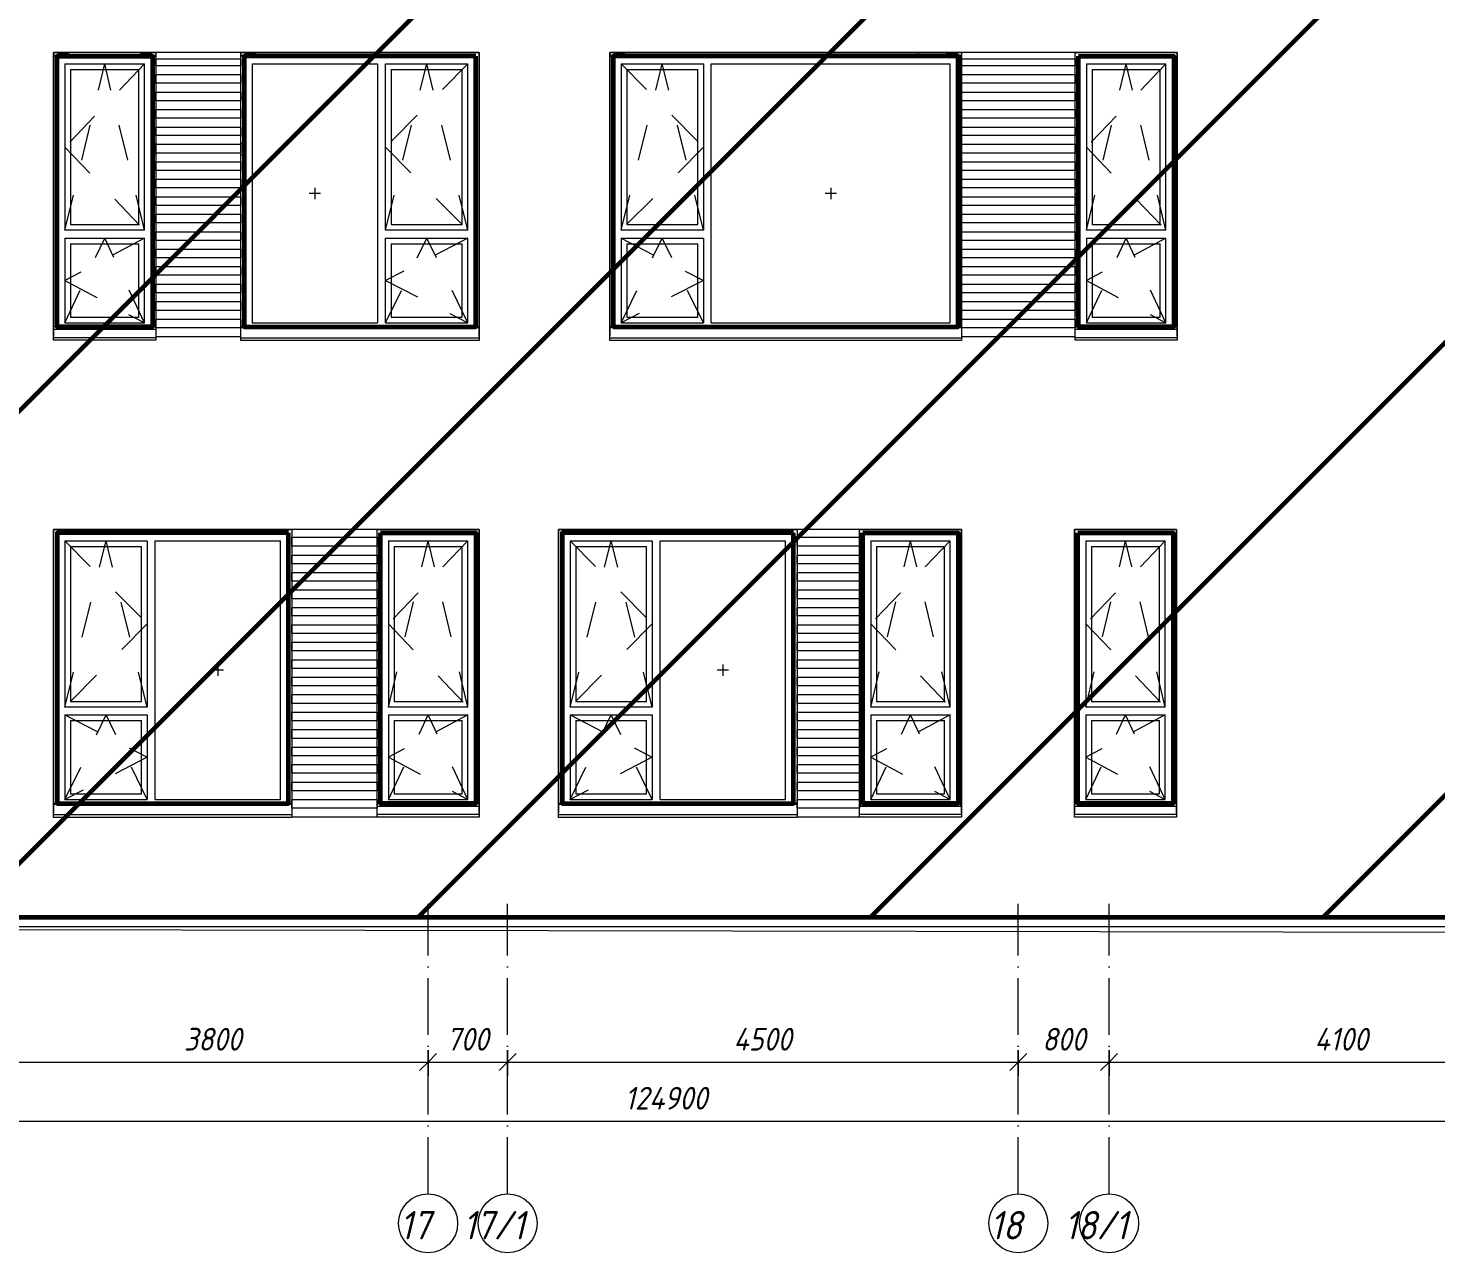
# Model space of a CAD drawing. Header units: millimetres. Extents: x 3914 to 443608, y -156176 to 78197.
# Drawn here: x 96129 to 108533, y -3074 to 7716 of the extents above; entities that cross this region are included whole.
import ezdxf

# ---------------------------------------------------------------- set-up
doc = ezdxf.new("R2010")
doc.units = ezdxf.units.MM
doc.linetypes.add('50_200_ШТРИХ_1Т_ш5_п1_п1_', pattern=[700, 500, -100, 0, -100])
doc.linetypes.add('Штрих', pattern=[635, 317.5, -317.5])
for name, color, linetype, lineweight in [('0) клиннинг', 90, 'Continuous', 60), ('1) Откосы', 102, 'Continuous', 60), ('A-ANNO-DIMS', 7, 'Continuous', 9), ('A-DETL-THIN', 7, 'Continuous', 9), ('A-DOOR', 7, 'Continuous', 9), ('A-DOOR-1', 7, 'Continuous', 5), ('A-DOOR-FRAM', 7, 'Continuous', 5), ('A-DOOR-HDLN', 7, 'Штрих', 5), ('A-GENM', 7, 'Continuous', 9), ('A-GLAZ-1', 7, 'Continuous', 5), ('A-GLAZ-2', 7, 'Штрих', 5), ('A-WALL', 7, 'Continuous', 5), ('I-WALL', 7, 'Continuous', 5), ('Оси', 7, 'Continuous', 9), ('Оси-1', 7, '50_200_ШТРИХ_1Т_ш5_п1_п1_', 9)]:
    doc.layers.add(name, color=color, linetype=linetype, lineweight=lineweight)
doc.styles.add('ISOCPEUR_I_2', font='isocpeui.ttf', dxfattribs={"width": 0.9, "height": 250})
doc.styles.add('ISOCPEUR_I_3', font='isocpeui.ttf', dxfattribs={"width": 0.9, "height": 200})

msp = doc.modelspace()

# ---------------------------------------------------------------- hatches: boundary and pattern name
at = {"layer": '0) клиннинг'}
h = msp.add_hatch(dxfattribs=at)
h.set_pattern_fill('ANSI31', color=256, scale=888)
h.paths.add_polyline_path([(164523.7, 13930), (38834, 13930), (38834, -116.1), (164523.7, -116.1)])

# ---------------------------------------------------------------- linework, layer by layer
msp.add_lwpolyline([(38834, -116.1), (164523.7, -116.1), (164523.7, 13930), (38834, 13930)], close=True, dxfattribs=at)
at = {"layer": '1) Откосы'}
for points in [[(96383.7, 7470), (97223.7, 7470), (97223.7, 5085), (96383.7, 5085)], [(100073.7, 7470), (98033.7, 7470), (98033.7, 5085), (100073.7, 5085)], [(101283.7, 5085), (104323.7, 5085), (104323.7, 7470), (101283.7, 7470)], [(105383.7, 7470), (106223.7, 7470), (106223.7, 5085), (105383.7, 5085)], [(98423.7, 3270), (96383.7, 3270), (96383.7, 885), (98423.7, 885)], [(99233.7, 3270), (100073.7, 3270), (100073.7, 885), (99233.7, 885)], [(102873.7, 3270), (100833.7, 3270), (100833.7, 885), (102873.7, 885)], [(103483.7, 3270), (104323.7, 3270), (104323.7, 885), (103483.7, 885)], [(105378.7, 3270), (106218.7, 3270), (106218.7, 885), (105378.7, 885)]]:
    msp.add_lwpolyline(points, close=True, dxfattribs=at)
at = {"layer": 'A-ANNO-DIMS'}
for p, q in [((99653.7, -1287), (99653.7, -1513.1)), ((99653.7, -1393.1), (99653.7, -1287)), ((99653.7, -1287), (99653.7, -1513.1)), ((99653.7, -1393.1), (99653.7, -1287)), ((100353.7, -1287), (100353.7, -1513.1)), ((100353.7, -1393.1), (100353.7, -1287)), ((104853.7, -1287), (104853.7, -1513.1)), ((104853.7, -1393.1), (104853.7, -1287)), ((104853.7, -1287), (104853.7, -1513.1)), ((104853.7, -1393.1), (104853.7, -1287)), ((105653.7, -1287), (105653.7, -1513.1)), ((105653.7, -1393.1), (105653.7, -1287)), ((105653.7, -1287), (105653.7, -1513.1)), ((105653.7, -1393.1), (105653.7, -1287)), ((95853.7, -1393.1), (99653.7, -1393.1)), ((99653.7, -1393.1), (100353.7, -1393.1)), ((104853.7, -1393.1), (105653.7, -1393.1)), ((105653.7, -1393.1), (109753.7, -1393.1)), ((39183.7, -1912.7), (164323.7, -1912.7))]:
    msp.add_line(p, q, dxfattribs=at)
at = {"layer": 'A-ANNO-DIMS', "lineweight": 20}
for p, q in [((99653.7, -1393.1), (99728.7, -1318.1)), ((99653.7, -1393.1), (99728.7, -1318.1)), ((100353.7, -1393.1), (100428.7, -1318.1)), ((104853.7, -1393.1), (104928.7, -1318.1)), ((104853.7, -1393.1), (104928.7, -1318.1)), ((105653.7, -1393.1), (105728.7, -1318.1)), ((105653.7, -1393.1), (105728.7, -1318.1)), ((99653.7, -1393.1), (99578.7, -1468.1)), ((99653.7, -1393.1), (99578.7, -1468.1)), ((100353.7, -1393.1), (100278.7, -1468.1)), ((104853.7, -1393.1), (104778.7, -1468.1)), ((104853.7, -1393.1), (104778.7, -1468.1)), ((105653.7, -1393.1), (105578.7, -1468.1))]:
    msp.add_line(p, q, dxfattribs=at)
at = {"layer": 'A-DETL-THIN'}
msp.add_line((115068.1, -265.1), (35943.7, -110.4), dxfattribs=at)
at = {"layer": 'A-DOOR'}
for p, q in [((105363.7, 5211), (105353.7, 5211)), ((105353.7, 5191), (105363.7, 5191))]:
    msp.add_line(p, q, dxfattribs=at)
msp.add_arc((105363.7, 5201), 10, 270, 90, dxfattribs=at)
at = {"layer": 'A-DOOR-1'}
msp.add_line((105383.7, 5502.9), (105353.7, 5466.8), dxfattribs=at)
at = {"layer": 'A-DOOR-FRAM'}
for p, q in [((105383.7, 6330), (105353.7, 6330)), ((105353.7, 6260), (105383.7, 6260)), ((105353.7, 6250), (105383.7, 6250))]:
    msp.add_line(p, q, dxfattribs=at)
at = {"layer": 'A-DOOR-HDLN'}
msp.add_line((105353.7, 6300), (105383.7, 6300), dxfattribs=at)
msp.add_line((105353.7, 6300), (105383.7, 6300), dxfattribs=at)
at = {"layer": 'A-GENM'}
for p, q in [((96368.5, 7475), (96353.7, 7475)), ((96353.7, 7470), (96369.7, 7470)), ((96419.7, 7500), (96368.5, 7475)), ((96369.7, 7470), (96420.8, 7495)), ((96420.8, 7495), (96489.7, 7495)), ((96489.7, 7495), (96489.7, 7500)), ((97117.7, 7500), (97117.7, 7495)), ((97117.7, 7495), (97186.5, 7495)), ((97186.5, 7495), (97237.7, 7470)), ((97238.8, 7475), (97187.7, 7500)), ((97237.7, 7470), (97253.7, 7470)), ((97253.7, 7475), (97238.8, 7475)), ((98018.5, 7475), (98003.7, 7475)), ((98003.7, 7470), (98019.7, 7470)), ((98069.7, 7500), (98018.5, 7475)), ((98019.7, 7470), (98070.8, 7495)), ((98070.8, 7495), (98139.7, 7495)), ((98139.7, 7495), (98139.7, 7500)), ((101268.5, 7475), (101253.7, 7475)), ((101253.7, 7470), (101269.7, 7470)), ((101319.7, 7500), (101268.5, 7475)), ((101269.7, 7470), (101320.8, 7495)), ((101320.8, 7495), (101389.7, 7495)), ((101389.7, 7495), (101389.7, 7500)), ((104217.7, 7500), (104217.7, 7495)), ((104217.7, 7495), (104286.5, 7495)), ((104286.5, 7495), (104337.7, 7470)), ((104338.8, 7475), (104287.7, 7500)), ((104337.7, 7470), (104353.7, 7470)), ((104353.7, 7475), (104338.8, 7475)), ((104347.7, 7470), (104353.7, 7470)), ((104347.7, 5073.5), (104347.7, 7470)), ((103453.7, 3270), (103459.7, 3270)), ((103459.7, 3270), (103459.7, 858.8)), ((104347.7, 3270), (104353.7, 3270)), ((104347.7, 858.8), (104347.7, 3270))]:
    msp.add_line(p, q, dxfattribs=at)
at = {"layer": 'A-GLAZ-1'}
for p, q in [((96353.7, 7500), (96353.7, 5002.5)), ((97253.7, 7500), (96353.7, 7500)), ((96383.7, 5085), (96383.7, 7470)), ((96383.7, 7470), (97223.7, 7470)), ((97223.7, 7470), (97223.7, 5085)), ((97253.7, 7383.6), (97253.7, 7445)), ((100103.7, 7500), (98003.7, 7500)), ((98003.7, 7445), (98003.7, 7383.6)), ((98033.7, 5085), (98033.7, 7470)), ((98033.7, 7470), (98103.7, 7470)), ((98103.7, 7470), (99208.7, 7470)), ((99208.7, 7470), (100073.7, 7470)), ((100073.7, 7470), (100073.7, 5085)), ((100103.7, 5002.5), (100103.7, 7500)), ((101253.7, 7500), (101253.7, 5002.5)), ((104353.7, 7500), (101253.7, 7500)), ((101283.7, 5085), (101283.7, 7470)), ((101283.7, 7470), (104323.7, 7470)), ((104323.7, 7470), (104323.7, 5085)), ((104353.7, 7383.6), (104353.7, 7445)), ((106253.7, 7500), (105353.7, 7500)), ((105353.7, 7445), (105353.7, 7383.6)), ((105383.7, 5085), (105383.7, 7470)), ((105383.7, 7470), (106223.7, 7470)), ((106223.7, 7470), (106223.7, 5085)), ((106253.7, 5002.5), (106253.7, 7500)), ((96453.7, 7400), (96453.7, 5935)), ((96453.7, 7400), (97153.7, 7400)), ((96503.7, 7350), (96503.7, 5985)), ((96503.7, 7350), (97103.7, 7350)), ((97103.7, 5985), (97103.7, 7350)), ((97153.7, 5935), (97153.7, 7400)), ((98103.7, 7400), (98103.7, 5120)), ((98103.7, 7400), (99208.7, 7400)), ((99208.7, 7400), (99208.7, 5120)), ((99278.7, 5935), (99278.7, 7400)), ((99278.7, 7400), (100003.7, 7400)), ((99328.7, 7350), (99328.7, 5985)), ((99328.7, 7350), (99953.7, 7350)), ((99953.7, 5985), (99953.7, 7350)), ((100003.7, 5935), (100003.7, 7400)), ((101353.7, 7400), (101353.7, 5935)), ((101353.7, 7400), (102078.7, 7400)), ((101403.7, 7350), (101403.7, 5985)), ((101403.7, 7350), (102028.7, 7350)), ((102028.7, 5985), (102028.7, 7350)), ((102078.7, 7400), (102078.7, 5935)), ((102148.7, 5120), (102148.7, 7400)), ((102148.7, 7400), (104253.7, 7400)), ((104253.7, 5120), (104253.7, 7400)), ((105453.7, 7400), (105453.7, 5935)), ((105453.7, 7400), (106153.7, 7400)), ((105503.7, 7350), (105503.7, 5985)), ((105503.7, 7350), (106103.7, 7350)), ((106103.7, 5985), (106103.7, 7350)), ((106153.7, 5935), (106153.7, 7400)), ((97253.7, 7229.6), (97253.7, 7306.6)), ((98003.7, 7306.6), (98003.7, 7229.6)), ((104353.7, 7229.6), (104353.7, 7306.6)), ((105353.7, 7306.6), (105353.7, 7229.6)), ((97253.7, 7075.6), (97253.7, 7152.6)), ((98003.7, 7152.6), (98003.7, 7075.6)), ((104353.7, 7075.6), (104353.7, 7152.6)), ((105353.7, 7152.6), (105353.7, 7075.6)), ((97253.7, 6921.6), (97253.7, 6998.6)), ((98003.7, 6998.6), (98003.7, 6921.6)), ((104353.7, 6921.6), (104353.7, 6998.6)), ((105353.7, 6998.6), (105353.7, 6921.6)), ((97253.7, 6769.6), (97253.7, 6844.6)), ((98003.7, 6844.6), (98003.7, 6769.6)), ((104353.7, 6769.6), (104353.7, 6844.6)), ((105353.7, 6844.6), (105353.7, 6769.6)), ((97253.7, 6615.6), (97253.7, 6692.6)), ((98003.7, 6692.6), (98003.7, 6615.6)), ((104353.7, 6615.6), (104353.7, 6692.6)), ((105353.7, 6692.6), (105353.7, 6615.6)), ((97253.7, 6461), (97253.7, 6538.6)), ((98003.7, 6538.6), (98003.7, 6461)), ((104353.7, 6461), (104353.7, 6538.6)), ((105353.7, 6538.6), (105353.7, 6461)), ((97253.7, 6307.6), (97253.7, 6384)), ((98003.7, 6384), (98003.7, 6307.6)), ((104353.7, 6307.6), (104353.7, 6384)), ((105353.7, 6384), (105353.7, 6307.6)), ((97253.7, 6153.4), (97253.7, 6230.6)), ((98003.7, 6230.6), (98003.7, 6153.4)), ((98706.2, 6260), (98606.2, 6260)), ((98656.2, 6310), (98656.2, 6210)), ((103251.2, 6260), (103151.2, 6260)), ((103201.2, 6310), (103201.2, 6210)), ((104353.7, 6153.4), (104353.7, 6230.6)), ((105353.7, 6230.6), (105353.7, 6153.4)), ((96503.7, 5985), (97103.7, 5985)), ((97253.7, 5999.4), (97253.7, 6076.4)), ((98003.7, 6076.4), (98003.7, 5999.4)), ((99328.7, 5985), (99953.7, 5985)), ((101403.7, 5985), (102028.7, 5985)), ((104353.7, 5999.4), (104353.7, 6076.4)), ((105353.7, 6076.4), (105353.7, 5999.4)), ((105503.7, 5985), (106103.7, 5985)), ((97153.7, 5935), (96453.7, 5935)), ((96453.7, 5865), (96453.7, 5120)), ((96453.7, 5865), (97153.7, 5865)), ((97153.7, 5120), (97153.7, 5865)), ((97253.7, 5845.3), (97253.7, 5922.4)), ((98003.7, 5922.4), (98003.7, 5845.3)), ((100003.7, 5935), (99278.7, 5935)), ((99278.7, 5120), (99278.7, 5865)), ((99278.7, 5865), (100003.7, 5865)), ((100003.7, 5120), (100003.7, 5865)), ((102078.7, 5935), (101353.7, 5935)), ((101353.7, 5865), (101353.7, 5120)), ((101353.7, 5865), (102078.7, 5865)), ((102078.7, 5865), (102078.7, 5120)), ((104353.7, 5845.3), (104353.7, 5922.4)), ((105353.7, 5922.4), (105353.7, 5845.3)), ((106153.7, 5935), (105453.7, 5935)), ((105453.7, 5865), (105453.7, 5120)), ((105453.7, 5865), (106153.7, 5865)), ((106153.7, 5120), (106153.7, 5865)), ((96503.7, 5815), (96503.7, 5170)), ((96503.7, 5815), (97103.7, 5815)), ((97103.7, 5170), (97103.7, 5815)), ((97253.7, 5691.5), (97253.7, 5768.3)), ((98003.7, 5768.3), (98003.7, 5691.5)), ((99328.7, 5815), (99328.7, 5170)), ((99328.7, 5815), (99953.7, 5815)), ((99953.7, 5170), (99953.7, 5815)), ((101403.7, 5815), (101403.7, 5170)), ((101403.7, 5815), (102028.7, 5815)), ((102028.7, 5170), (102028.7, 5815)), ((104353.7, 5691.5), (104353.7, 5768.3)), ((105353.7, 5768.3), (105353.7, 5691.5)), ((105503.7, 5815), (105503.7, 5170)), ((105503.7, 5815), (106103.7, 5815)), ((106103.7, 5170), (106103.7, 5815)), ((97253.7, 5538), (97253.7, 5614.5)), ((98003.7, 5614.5), (98003.7, 5538)), ((104353.7, 5538), (104353.7, 5614.5)), ((105353.7, 5614.5), (105353.7, 5538)), ((97253.7, 5383.5), (97253.7, 5461)), ((98003.7, 5461), (98003.7, 5383.5)), ((104353.7, 5383.5), (104353.7, 5461)), ((105353.7, 5461), (105353.7, 5383.5)), ((97253.7, 5229.6), (97253.7, 5306.5)), ((98003.7, 5306.5), (98003.7, 5229.6)), ((104353.7, 5229.6), (104353.7, 5306.5)), ((105353.7, 5306.5), (105353.7, 5229.6)), ((96453.7, 5120), (97153.7, 5120)), ((96503.7, 5170), (97103.7, 5170)), ((97253.7, 5076.9), (97253.7, 5152.6)), ((98003.7, 5152.6), (98003.7, 5076.9)), ((98103.7, 5120), (99208.7, 5120)), ((99278.7, 5120), (100003.7, 5120)), ((99328.7, 5170), (99953.7, 5170)), ((101353.7, 5120), (102078.7, 5120)), ((101403.7, 5170), (102028.7, 5170)), ((102148.7, 5120), (104253.7, 5120)), ((104353.7, 5076.9), (104353.7, 5152.6)), ((105353.7, 5152.6), (105353.7, 5076.9)), ((105453.7, 5120), (106153.7, 5120)), ((105503.7, 5170), (106103.7, 5170)), ((97253.7, 5085), (96353.7, 5085)), ((97253.7, 5060), (96353.7, 5060)), ((96353.7, 4991), (96353.7, 5002.5)), ((96353.7, 4966), (96353.7, 4991)), ((96353.7, 4991), (97253.7, 4991)), ((97253.7, 4966), (96353.7, 4966)), ((97253.7, 4999.9), (97253.7, 4991)), ((97253.7, 4991), (97253.7, 4966)), ((100103.7, 5085), (98003.7, 5085)), ((100103.7, 5075), (98003.7, 5075)), ((98003.7, 4988), (98003.7, 4999.9)), ((98003.7, 4963), (98003.7, 4988)), ((98003.7, 4988), (100103.7, 4988)), ((100103.7, 4963), (98003.7, 4963)), ((100103.7, 5002.5), (100103.7, 4988)), ((100103.7, 4988), (100103.7, 4963)), ((104347.7, 5085), (101253.7, 5085)), ((104347.7, 5075), (101253.7, 5075)), ((101253.7, 4988), (101253.7, 5002.5)), ((101253.7, 4963), (101253.7, 4988)), ((101253.7, 4988), (104353.7, 4988)), ((104353.7, 4963), (101253.7, 4963)), ((104353.7, 4999.9), (104353.7, 4988)), ((104353.7, 4988), (104353.7, 4963)), ((106253.7, 5085), (105353.7, 5085)), ((106253.7, 5060), (105353.7, 5060)), ((105353.7, 4991), (105353.7, 4999.9)), ((105353.7, 4966), (105353.7, 4991)), ((105353.7, 4991), (106253.7, 4991)), ((106253.7, 4966), (105353.7, 4966)), ((106253.7, 5002.5), (106253.7, 4991)), ((106253.7, 4991), (106253.7, 4966)), ((96353.7, 3300), (96353.7, 802.5)), ((98453.7, 3300), (96353.7, 3300)), ((96383.7, 885), (96383.7, 3270)), ((96383.7, 3270), (98423.7, 3270)), ((98423.7, 3270), (98423.7, 885)), ((98453.7, 3151.1), (98453.7, 3231)), ((100103.7, 3300), (99203.7, 3300)), ((99203.7, 3231), (99203.7, 3151.1)), ((99233.7, 885), (99233.7, 3270)), ((99233.7, 3270), (100073.7, 3270)), ((100073.7, 3270), (100073.7, 885)), ((100103.7, 802.5), (100103.7, 3300)), ((100803.7, 3300), (100803.7, 802.5)), ((102903.7, 3300), (100803.7, 3300)), ((100833.7, 885), (100833.7, 3270)), ((100833.7, 3270), (102873.7, 3270)), ((102873.7, 3270), (102873.7, 885)), ((102903.7, 3151.1), (102903.7, 3231)), ((104353.7, 3300), (103453.7, 3300)), ((103453.7, 3231), (103453.7, 3151.1)), ((103483.7, 885), (103483.7, 3270)), ((103483.7, 3270), (104323.7, 3270)), ((104323.7, 3270), (104323.7, 885)), ((104353.7, 802.5), (104353.7, 3300)), ((105348.7, 3300), (105348.7, 802.5)), ((106248.7, 3300), (105348.7, 3300)), ((105378.7, 885), (105378.7, 3270)), ((105378.7, 3270), (106218.7, 3270)), ((106218.7, 3270), (106218.7, 885)), ((106248.7, 802.5), (106248.7, 3300)), ((96453.7, 3200), (96453.7, 1735)), ((96453.7, 3200), (97178.7, 3200)), ((96503.7, 3150), (96503.7, 1785)), ((96503.7, 3150), (97128.7, 3150)), ((97128.7, 1785), (97128.7, 3150)), ((97178.7, 3200), (97178.7, 1735)), ((97248.7, 920), (97248.7, 3200)), ((97248.7, 3200), (98353.7, 3200)), ((98353.7, 920), (98353.7, 3200)), ((99303.7, 3200), (99303.7, 1735)), ((99303.7, 3200), (100003.7, 3200)), ((99353.7, 3150), (99353.7, 1785)), ((99353.7, 3150), (99953.7, 3150)), ((99953.7, 1785), (99953.7, 3150)), ((100003.7, 1735), (100003.7, 3200)), ((100903.7, 3200), (100903.7, 1735)), ((100903.7, 3200), (101628.7, 3200)), ((100953.7, 3150), (100953.7, 1785)), ((100953.7, 3150), (101578.7, 3150)), ((101578.7, 1785), (101578.7, 3150)), ((101628.7, 3200), (101628.7, 1735)), ((101698.7, 920), (101698.7, 3200)), ((101698.7, 3200), (102803.7, 3200)), ((102803.7, 920), (102803.7, 3200)), ((103553.7, 3200), (103553.7, 1735)), ((103553.7, 3200), (104253.7, 3200)), ((103603.7, 3150), (103603.7, 1785)), ((103603.7, 3150), (104203.7, 3150)), ((104203.7, 1785), (104203.7, 3150)), ((104253.7, 1735), (104253.7, 3200)), ((105448.7, 3200), (105448.7, 1735)), ((105448.7, 3200), (106148.7, 3200)), ((105498.7, 3150), (105498.7, 1785)), ((105498.7, 3150), (106098.7, 3150)), ((106098.7, 1785), (106098.7, 3150)), ((106148.7, 1735), (106148.7, 3200)), ((98453.7, 2997.1), (98453.7, 3074.1)), ((99203.7, 3074.1), (99203.7, 2997.1)), ((102903.7, 2997.1), (102903.7, 3074.1)), ((103453.7, 3074.1), (103453.7, 2997.1)), ((98453.7, 2843.1), (98453.7, 2920.1)), ((99203.7, 2920.1), (99203.7, 2843.1)), ((102903.7, 2843.1), (102903.7, 2920.1)), ((103453.7, 2920.1), (103453.7, 2843.1)), ((98453.7, 2689.1), (98453.7, 2766.1)), ((99203.7, 2766.1), (99203.7, 2689.1)), ((102903.7, 2689.1), (102903.7, 2766.1)), ((103453.7, 2766.1), (103453.7, 2689.1)), ((98453.7, 2537.1), (98453.7, 2612.1)), ((99203.7, 2612.1), (99203.7, 2537.1)), ((102903.7, 2537.1), (102903.7, 2612.1)), ((103453.7, 2612.1), (103453.7, 2537.1)), ((98453.7, 2383.1), (98453.7, 2460.1)), ((99203.7, 2460.1), (99203.7, 2383.1)), ((102903.7, 2383.1), (102903.7, 2460.1)), ((103453.7, 2460.1), (103453.7, 2383.1)), ((98453.7, 2228.5), (98453.7, 2306.1)), ((99203.7, 2306.1), (99203.7, 2228.5)), ((102903.7, 2228.5), (102903.7, 2306.1)), ((103453.7, 2306.1), (103453.7, 2228.5)), ((97801.2, 2110), (97801.2, 2010)), ((98453.7, 2075.1), (98453.7, 2151.5)), ((99203.7, 2151.5), (99203.7, 2075.1)), ((102251.2, 2110), (102251.2, 2010)), ((102903.7, 2075.1), (102903.7, 2151.5)), ((103453.7, 2151.5), (103453.7, 2075.1)), ((97851.2, 2060), (97751.2, 2060)), ((98453.7, 1920.9), (98453.7, 1998.1)), ((99203.7, 1998.1), (99203.7, 1920.9)), ((102301.2, 2060), (102201.2, 2060)), ((102903.7, 1920.9), (102903.7, 1998.1)), ((103453.7, 1998.1), (103453.7, 1920.9)), ((96503.7, 1785), (97128.7, 1785)), ((98453.7, 1766.9), (98453.7, 1843.9)), ((99203.7, 1843.9), (99203.7, 1766.9)), ((99353.7, 1785), (99953.7, 1785)), ((100953.7, 1785), (101578.7, 1785)), ((102903.7, 1766.9), (102903.7, 1843.9)), ((103453.7, 1843.9), (103453.7, 1766.9)), ((103603.7, 1785), (104203.7, 1785)), ((105498.7, 1785), (106098.7, 1785)), ((97178.7, 1735), (96453.7, 1735)), ((96453.7, 1665), (96453.7, 920)), ((96453.7, 1665), (97178.7, 1665)), ((96503.7, 1615), (96503.7, 970)), ((96503.7, 1615), (97128.7, 1615)), ((97128.7, 970), (97128.7, 1615)), ((97178.7, 1665), (97178.7, 920)), ((98453.7, 1612.8), (98453.7, 1689.9)), ((99203.7, 1689.9), (99203.7, 1612.8)), ((100003.7, 1735), (99303.7, 1735)), ((99303.7, 1665), (99303.7, 920)), ((99303.7, 1665), (100003.7, 1665)), ((99353.7, 1615), (99353.7, 970)), ((99353.7, 1615), (99953.7, 1615)), ((99953.7, 970), (99953.7, 1615)), ((100003.7, 920), (100003.7, 1665)), ((101628.7, 1735), (100903.7, 1735)), ((100903.7, 1665), (100903.7, 920)), ((100903.7, 1665), (101628.7, 1665)), ((100953.7, 1615), (100953.7, 970)), ((100953.7, 1615), (101578.7, 1615)), ((101578.7, 970), (101578.7, 1615)), ((101628.7, 1665), (101628.7, 920)), ((102903.7, 1612.8), (102903.7, 1689.9)), ((103453.7, 1689.9), (103453.7, 1612.8)), ((104253.7, 1735), (103553.7, 1735)), ((103553.7, 1665), (103553.7, 920)), ((103553.7, 1665), (104253.7, 1665)), ((103603.7, 1615), (103603.7, 970)), ((103603.7, 1615), (104203.7, 1615)), ((104203.7, 970), (104203.7, 1615)), ((104253.7, 920), (104253.7, 1665)), ((106148.7, 1735), (105448.7, 1735)), ((105448.7, 1665), (105448.7, 920)), ((105448.7, 1665), (106148.7, 1665)), ((105498.7, 1615), (105498.7, 970)), ((105498.7, 1615), (106098.7, 1615)), ((106098.7, 970), (106098.7, 1615)), ((106148.7, 920), (106148.7, 1665)), ((98453.7, 1459), (98453.7, 1535.8)), ((99203.7, 1535.8), (99203.7, 1459)), ((102903.7, 1459), (102903.7, 1535.8)), ((103453.7, 1535.8), (103453.7, 1459)), ((98453.7, 1305.5), (98453.7, 1382)), ((99203.7, 1382), (99203.7, 1305.5)), ((102903.7, 1305.5), (102903.7, 1382)), ((103453.7, 1382), (103453.7, 1305.5)), ((98453.7, 1151), (98453.7, 1228.5)), ((99203.7, 1228.5), (99203.7, 1151)), ((102903.7, 1151), (102903.7, 1228.5)), ((103453.7, 1228.5), (103453.7, 1151)), ((98453.7, 997.1), (98453.7, 1074)), ((99203.7, 1074), (99203.7, 997.1)), ((102903.7, 997.1), (102903.7, 1074)), ((103453.7, 1074), (103453.7, 997.1)), ((98453.7, 885), (96353.7, 885)), ((98453.7, 875), (96353.7, 875)), ((96453.7, 920), (97178.7, 920)), ((96503.7, 970), (97128.7, 970)), ((97248.7, 920), (98353.7, 920)), ((98453.7, 844.4), (98453.7, 920.1)), ((99203.7, 920.1), (99203.7, 844.4)), ((100103.7, 885), (99203.7, 885)), ((99303.7, 920), (100003.7, 920)), ((99353.7, 970), (99953.7, 970)), ((102903.7, 885), (100803.7, 885)), ((102903.7, 875), (100803.7, 875)), ((100903.7, 920), (101628.7, 920)), ((100953.7, 970), (101578.7, 970)), ((101698.7, 920), (102803.7, 920)), ((102903.7, 844.4), (102903.7, 920.1)), ((103453.7, 920.1), (103453.7, 844.4)), ((104347.7, 885), (103459.7, 885)), ((103553.7, 920), (104253.7, 920)), ((103603.7, 970), (104203.7, 970)), ((106248.7, 885), (105348.7, 885)), ((105448.7, 920), (106148.7, 920)), ((105498.7, 970), (106098.7, 970)), ((96353.7, 788), (96353.7, 802.5)), ((96353.7, 763), (96353.7, 788)), ((96353.7, 788), (98453.7, 788)), ((98453.7, 763), (96353.7, 763)), ((98453.7, 793.8), (98453.7, 788)), ((98453.7, 788), (98453.7, 763)), ((100103.7, 860), (99203.7, 860)), ((99203.7, 791), (99203.7, 795.6)), ((99203.7, 766), (99203.7, 791)), ((99203.7, 791), (100103.7, 791)), ((100103.7, 766), (99203.7, 766)), ((100103.7, 802.5), (100103.7, 791)), ((100103.7, 791), (100103.7, 766)), ((100803.7, 788), (100803.7, 802.5)), ((100803.7, 763), (100803.7, 788)), ((100803.7, 788), (102903.7, 788)), ((102903.7, 763), (100803.7, 763)), ((102903.7, 793.8), (102903.7, 788)), ((102903.7, 788), (102903.7, 763)), ((103453.7, 791), (103453.7, 795.6)), ((103453.7, 766), (103453.7, 791)), ((103453.7, 791), (104353.7, 791)), ((104353.7, 766), (103453.7, 766)), ((104347.7, 860), (103459.7, 860)), ((104353.7, 802.5), (104353.7, 791)), ((104353.7, 791), (104353.7, 766)), ((106248.7, 860), (105348.7, 860)), ((105348.7, 791), (105348.7, 802.5)), ((105348.7, 766), (105348.7, 791)), ((105348.7, 791), (106248.7, 791)), ((106248.7, 766), (105348.7, 766)), ((106248.7, 802.5), (106248.7, 791)), ((106248.7, 791), (106248.7, 766))]:
    msp.add_line(p, q, dxfattribs=at)
at = {"layer": 'A-GLAZ-2'}
for p, q in [((96453.7, 5935), (96803.7, 7400)), ((97153.7, 7400), (96453.7, 6667.5)), ((97153.7, 5935), (96803.7, 7400)), ((99278.7, 5935), (99641.2, 7400)), ((100003.7, 7400), (99278.7, 6667.5)), ((100003.7, 5935), (99641.2, 7400)), ((101353.7, 5935), (101716.2, 7400)), ((101353.7, 7400), (102078.7, 6667.5)), ((102078.7, 5935), (101716.2, 7400)), ((105453.7, 5935), (105803.7, 7400)), ((106153.7, 7400), (105453.7, 6667.5)), ((106153.7, 5935), (105803.7, 7400)), ((96453.7, 6667.5), (97153.7, 5935)), ((99278.7, 6667.5), (100003.7, 5935)), ((102078.7, 6667.5), (101353.7, 5935)), ((105453.7, 6667.5), (106153.7, 5935)), ((96453.7, 5120), (96803.7, 5865)), ((97153.7, 5865), (96453.7, 5492.5)), ((97153.7, 5120), (96803.7, 5865)), ((99278.7, 5120), (99641.2, 5865)), ((100003.7, 5865), (99278.7, 5492.5)), ((100003.7, 5120), (99641.2, 5865)), ((101353.7, 5120), (101716.2, 5865)), ((101353.7, 5865), (102078.7, 5492.5)), ((102078.7, 5120), (101716.2, 5865)), ((105453.7, 5120), (105803.7, 5865)), ((106153.7, 5865), (105453.7, 5492.5)), ((106153.7, 5120), (105803.7, 5865)), ((96453.7, 5492.5), (97153.7, 5120)), ((99278.7, 5492.5), (100003.7, 5120)), ((102078.7, 5492.5), (101353.7, 5120)), ((105453.7, 5492.5), (106153.7, 5120)), ((96453.7, 1735), (96816.2, 3200)), ((96453.7, 3200), (97178.7, 2467.5)), ((97178.7, 1735), (96816.2, 3200)), ((99303.7, 1735), (99653.7, 3200)), ((100003.7, 3200), (99303.7, 2467.5)), ((100003.7, 1735), (99653.7, 3200)), ((100903.7, 1735), (101266.2, 3200)), ((100903.7, 3200), (101628.7, 2467.5)), ((101628.7, 1735), (101266.2, 3200)), ((103553.7, 1735), (103903.7, 3200)), ((104253.7, 3200), (103553.7, 2467.5)), ((104253.7, 1735), (103903.7, 3200)), ((105448.7, 1735), (105798.7, 3200)), ((106148.7, 3200), (105448.7, 2467.5)), ((106148.7, 1735), (105798.7, 3200)), ((97178.7, 2467.5), (96453.7, 1735)), ((99303.7, 2467.5), (100003.7, 1735)), ((101628.7, 2467.5), (100903.7, 1735)), ((103553.7, 2467.5), (104253.7, 1735)), ((105448.7, 2467.5), (106148.7, 1735)), ((96453.7, 920), (96816.2, 1665)), ((96453.7, 1665), (97178.7, 1292.5)), ((97178.7, 920), (96816.2, 1665)), ((99303.7, 920), (99653.7, 1665)), ((100003.7, 1665), (99303.7, 1292.5)), ((100003.7, 920), (99653.7, 1665)), ((100903.7, 920), (101266.2, 1665)), ((100903.7, 1665), (101628.7, 1292.5)), ((101628.7, 920), (101266.2, 1665)), ((103553.7, 920), (103903.7, 1665)), ((104253.7, 1665), (103553.7, 1292.5)), ((104253.7, 920), (103903.7, 1665)), ((105448.7, 920), (105798.7, 1665)), ((106148.7, 1665), (105448.7, 1292.5)), ((106148.7, 920), (105798.7, 1665)), ((97178.7, 1292.5), (96453.7, 920)), ((99303.7, 1292.5), (100003.7, 920)), ((101628.7, 1292.5), (100903.7, 920)), ((103553.7, 1292.5), (104253.7, 920)), ((105448.7, 1292.5), (106148.7, 920))]:
    msp.add_line(p, q, dxfattribs=at)
at = {"layer": 'A-WALL'}
for p, q in [((96353.7, 5002.5), (96353.7, 7500)), ((96353.7, 7500), (97253.7, 7500)), ((97253.7, 7445), (97253.7, 7383.6)), ((98003.7, 7500), (100103.7, 7500)), ((98003.7, 7383.6), (98003.7, 7445)), ((100103.7, 7500), (100103.7, 5002.5)), ((101253.7, 5002.5), (101253.7, 7500)), ((101253.7, 7500), (104353.7, 7500)), ((104353.7, 7445), (104353.7, 7383.6)), ((105353.7, 7500), (106253.7, 7500)), ((105353.7, 7383.6), (105353.7, 7445)), ((106253.7, 7500), (106253.7, 5002.5)), ((97253.7, 7306.6), (97253.7, 7229.6)), ((98003.7, 7229.6), (98003.7, 7306.6)), ((104353.7, 7306.6), (104353.7, 7229.6)), ((105353.7, 7229.6), (105353.7, 7306.6)), ((97253.7, 7152.6), (97253.7, 7075.6)), ((98003.7, 7075.6), (98003.7, 7152.6)), ((104353.7, 7152.6), (104353.7, 7075.6)), ((105353.7, 7075.6), (105353.7, 7152.6)), ((97253.7, 6998.6), (97253.7, 6921.6)), ((98003.7, 6921.6), (98003.7, 6998.6)), ((104353.7, 6998.6), (104353.7, 6921.6)), ((105353.7, 6921.6), (105353.7, 6998.6)), ((97253.7, 6844.6), (97253.7, 6769.6)), ((98003.7, 6769.6), (98003.7, 6844.6)), ((104353.7, 6844.6), (104353.7, 6769.6)), ((105353.7, 6769.6), (105353.7, 6844.6)), ((97253.7, 6692.6), (97253.7, 6615.6)), ((98003.7, 6615.6), (98003.7, 6692.6)), ((104353.7, 6692.6), (104353.7, 6615.6)), ((105353.7, 6615.6), (105353.7, 6692.6)), ((97253.7, 6538.6), (97253.7, 6461)), ((98003.7, 6461), (98003.7, 6538.6)), ((104353.7, 6538.6), (104353.7, 6461)), ((105353.7, 6461), (105353.7, 6538.6)), ((97253.7, 6384), (97253.7, 6307.6)), ((98003.7, 6307.6), (98003.7, 6384)), ((104353.7, 6384), (104353.7, 6307.6)), ((105353.7, 6307.6), (105353.7, 6384)), ((97253.7, 6230.6), (97253.7, 6153.4)), ((98003.7, 6153.4), (98003.7, 6230.6)), ((104353.7, 6230.6), (104353.7, 6153.4)), ((105353.7, 6153.4), (105353.7, 6230.6)), ((97253.7, 6076.4), (97253.7, 5999.4)), ((98003.7, 5999.4), (98003.7, 6076.4)), ((104353.7, 6076.4), (104353.7, 5999.4)), ((105353.7, 5999.4), (105353.7, 6076.4)), ((97253.7, 5922.4), (97253.7, 5845.3)), ((98003.7, 5845.3), (98003.7, 5922.4)), ((104353.7, 5922.4), (104353.7, 5845.3)), ((105353.7, 5845.3), (105353.7, 5922.4)), ((97253.7, 5768.3), (97253.7, 5691.5)), ((98003.7, 5691.5), (98003.7, 5768.3)), ((104353.7, 5768.3), (104353.7, 5691.5)), ((105353.7, 5691.5), (105353.7, 5768.3)), ((97253.7, 5614.5), (97253.7, 5538)), ((98003.7, 5538), (98003.7, 5614.5)), ((104353.7, 5614.5), (104353.7, 5538)), ((105353.7, 5538), (105353.7, 5614.5)), ((97253.7, 5461), (97253.7, 5383.5)), ((98003.7, 5383.5), (98003.7, 5461)), ((104353.7, 5461), (104353.7, 5383.5)), ((105353.7, 5383.5), (105353.7, 5461)), ((97253.7, 5306.5), (97253.7, 5229.6)), ((98003.7, 5229.6), (98003.7, 5306.5)), ((104353.7, 5306.5), (104353.7, 5229.6)), ((105353.7, 5229.6), (105353.7, 5306.5)), ((97253.7, 5152.6), (97253.7, 5076.9)), ((98003.7, 5076.9), (98003.7, 5152.6)), ((104353.7, 5152.6), (104353.7, 5076.9)), ((105353.7, 5076.9), (105353.7, 5152.6)), ((96353.7, 802.5), (96353.7, 3300)), ((96353.7, 3300), (98453.7, 3300)), ((98453.7, 3231), (98453.7, 3151.1)), ((99203.7, 3300), (100103.7, 3300)), ((99203.7, 3151.1), (99203.7, 3231)), ((100103.7, 3300), (100103.7, 802.5)), ((100803.7, 802.5), (100803.7, 3300)), ((100803.7, 3300), (102903.7, 3300)), ((102903.7, 3231), (102903.7, 3151.1)), ((103453.7, 3300), (104353.7, 3300)), ((103453.7, 3151.1), (103453.7, 3231)), ((104353.7, 3300), (104353.7, 802.5)), ((105348.7, 3300), (106248.7, 3300)), ((105348.7, 802.5), (105348.7, 3300)), ((106248.7, 3300), (106248.7, 802.5)), ((98453.7, 3074.1), (98453.7, 2997.1)), ((99203.7, 2997.1), (99203.7, 3074.1)), ((102903.7, 3074.1), (102903.7, 2997.1)), ((103453.7, 2997.1), (103453.7, 3074.1)), ((98453.7, 2920.1), (98453.7, 2843.1)), ((99203.7, 2843.1), (99203.7, 2920.1)), ((102903.7, 2920.1), (102903.7, 2843.1)), ((103453.7, 2843.1), (103453.7, 2920.1)), ((98453.7, 2766.1), (98453.7, 2689.1)), ((99203.7, 2689.1), (99203.7, 2766.1)), ((102903.7, 2766.1), (102903.7, 2689.1)), ((103453.7, 2689.1), (103453.7, 2766.1)), ((98453.7, 2612.1), (98453.7, 2537.1)), ((99203.7, 2537.1), (99203.7, 2612.1)), ((102903.7, 2612.1), (102903.7, 2537.1)), ((103453.7, 2537.1), (103453.7, 2612.1)), ((98453.7, 2460.1), (98453.7, 2383.1)), ((99203.7, 2383.1), (99203.7, 2460.1)), ((102903.7, 2460.1), (102903.7, 2383.1)), ((103453.7, 2383.1), (103453.7, 2460.1)), ((98453.7, 2306.1), (98453.7, 2228.5)), ((99203.7, 2228.5), (99203.7, 2306.1)), ((102903.7, 2306.1), (102903.7, 2228.5)), ((103453.7, 2228.5), (103453.7, 2306.1)), ((98453.7, 2151.5), (98453.7, 2075.1)), ((99203.7, 2075.1), (99203.7, 2151.5)), ((102903.7, 2151.5), (102903.7, 2075.1)), ((103453.7, 2075.1), (103453.7, 2151.5)), ((98453.7, 1998.1), (98453.7, 1920.9)), ((99203.7, 1920.9), (99203.7, 1998.1)), ((102903.7, 1998.1), (102903.7, 1920.9)), ((103453.7, 1920.9), (103453.7, 1998.1)), ((98453.7, 1843.9), (98453.7, 1766.9)), ((99203.7, 1766.9), (99203.7, 1843.9)), ((102903.7, 1843.9), (102903.7, 1766.9)), ((103453.7, 1766.9), (103453.7, 1843.9)), ((98453.7, 1689.9), (98453.7, 1612.8)), ((99203.7, 1612.8), (99203.7, 1689.9)), ((102903.7, 1689.9), (102903.7, 1612.8)), ((103453.7, 1612.8), (103453.7, 1689.9)), ((98453.7, 1535.8), (98453.7, 1459)), ((99203.7, 1459), (99203.7, 1535.8)), ((102903.7, 1535.8), (102903.7, 1459)), ((103453.7, 1459), (103453.7, 1535.8)), ((98453.7, 1382), (98453.7, 1305.5)), ((99203.7, 1305.5), (99203.7, 1382)), ((102903.7, 1382), (102903.7, 1305.5)), ((103453.7, 1305.5), (103453.7, 1382)), ((98453.7, 1228.5), (98453.7, 1151)), ((99203.7, 1151), (99203.7, 1228.5)), ((102903.7, 1228.5), (102903.7, 1151)), ((103453.7, 1151), (103453.7, 1228.5)), ((98453.7, 1074), (98453.7, 997.1)), ((99203.7, 997.1), (99203.7, 1074)), ((102903.7, 1074), (102903.7, 997.1)), ((103453.7, 997.1), (103453.7, 1074)), ((98453.7, 920.1), (98453.7, 844.4)), ((99203.7, 844.4), (99203.7, 920.1)), ((102903.7, 920.1), (102903.7, 844.4)), ((103453.7, 844.4), (103453.7, 920.1)), ((81775.6, -200), (111588.7, -200))]:
    msp.add_line(p, q, dxfattribs=at)
at = {"layer": 'I-WALL'}
for p, q in [((98003.7, 7500), (97253.7, 7500)), ((97253.7, 7500), (97253.7, 7445)), ((97253.7, 7445), (98003.7, 7445)), ((98003.7, 7445), (98003.7, 7500)), ((103973.7, 7470), (103973.7, 7500)), ((105353.7, 7500), (104353.7, 7500)), ((104353.7, 7500), (104353.7, 7445)), ((104353.7, 7445), (105353.7, 7445)), ((105353.7, 7445), (105353.7, 7500)), ((98003.7, 7383.6), (97253.7, 7383.6)), ((97253.7, 7383.6), (97253.7, 7306.6)), ((98003.7, 7306.6), (98003.7, 7383.6)), ((105353.7, 7383.6), (104353.7, 7383.6)), ((104353.7, 7383.6), (104353.7, 7306.6)), ((105353.7, 7306.6), (105353.7, 7383.6)), ((97253.7, 7306.6), (98003.7, 7306.6)), ((98003.7, 7229.6), (97253.7, 7229.6)), ((97253.7, 7229.6), (97253.7, 7152.6)), ((98003.7, 7152.6), (98003.7, 7229.6)), ((104353.7, 7306.6), (105353.7, 7306.6)), ((105353.7, 7229.6), (104353.7, 7229.6)), ((104353.7, 7229.6), (104353.7, 7152.6)), ((105353.7, 7152.6), (105353.7, 7229.6)), ((97223.7, 7100.2), (97253.7, 7100.2)), ((97253.7, 7152.6), (98003.7, 7152.6)), ((98003.7, 7075.6), (97253.7, 7075.6)), ((97253.7, 7075.6), (97253.7, 6998.6)), ((98003.7, 7100.2), (98033.7, 7100.2)), ((98003.7, 6998.6), (98003.7, 7075.6)), ((104353.7, 7152.6), (105353.7, 7152.6)), ((105353.7, 7075.6), (104353.7, 7075.6)), ((104353.7, 7075.6), (104353.7, 6998.6)), ((105353.7, 6998.6), (105353.7, 7075.6)), ((97253.7, 6998.6), (98003.7, 6998.6)), ((104353.7, 6998.6), (105353.7, 6998.6)), ((98003.7, 6921.6), (97253.7, 6921.6)), ((97253.7, 6921.6), (97253.7, 6844.6)), ((97253.7, 6844.6), (98003.7, 6844.6)), ((98003.7, 6844.6), (98003.7, 6921.6)), ((105353.7, 6921.6), (104353.7, 6921.6)), ((104353.7, 6921.6), (104353.7, 6844.6)), ((104353.7, 6844.6), (105353.7, 6844.6)), ((105353.7, 6844.6), (105353.7, 6921.6)), ((97253.7, 6700.2), (97223.7, 6700.2)), ((98003.7, 6769.6), (97253.7, 6769.6)), ((97253.7, 6769.6), (97253.7, 6692.6)), ((98003.7, 6692.6), (98003.7, 6769.6)), ((98033.7, 6700.2), (98003.7, 6700.2)), ((105353.7, 6769.6), (104353.7, 6769.6)), ((104353.7, 6769.6), (104353.7, 6692.6)), ((105353.7, 6692.6), (105353.7, 6769.6)), ((97223.7, 6600), (97253.7, 6600)), ((97253.7, 6692.6), (98003.7, 6692.6)), ((98003.7, 6615.6), (97253.7, 6615.6)), ((97253.7, 6615.6), (97253.7, 6538.6)), ((98003.7, 6538.6), (98003.7, 6615.6)), ((98003.7, 6600), (98033.7, 6600)), ((104353.7, 6692.6), (105353.7, 6692.6)), ((105353.7, 6615.6), (104353.7, 6615.6)), ((104353.7, 6615.6), (104353.7, 6538.6)), ((105353.7, 6538.6), (105353.7, 6615.6)), ((97253.7, 6538.6), (98003.7, 6538.6)), ((98003.7, 6461), (97253.7, 6461)), ((97253.7, 6461), (97253.7, 6384)), ((98003.7, 6384), (98003.7, 6461)), ((104353.7, 6538.6), (105353.7, 6538.6)), ((105353.7, 6461), (104353.7, 6461)), ((104353.7, 6461), (104353.7, 6384)), ((105353.7, 6384), (105353.7, 6461)), ((97253.7, 6384), (98003.7, 6384)), ((104353.7, 6384), (105353.7, 6384)), ((98003.7, 6307.6), (97253.7, 6307.6)), ((97253.7, 6307.6), (97253.7, 6230.6)), ((97253.7, 6230.6), (98003.7, 6230.6)), ((98003.7, 6230.6), (98003.7, 6307.6)), ((105353.7, 6307.6), (104353.7, 6307.6)), ((104353.7, 6307.6), (104353.7, 6230.6)), ((104353.7, 6230.6), (105353.7, 6230.6)), ((105353.7, 6230.6), (105353.7, 6307.6)), ((98003.7, 6153.4), (97253.7, 6153.4)), ((97253.7, 6153.4), (97253.7, 6076.4)), ((98003.7, 6076.4), (98003.7, 6153.4)), ((105353.7, 6153.4), (104353.7, 6153.4)), ((104353.7, 6153.4), (104353.7, 6076.4)), ((105353.7, 6076.4), (105353.7, 6153.4)), ((97253.7, 6076.4), (98003.7, 6076.4)), ((98003.7, 5999.4), (97253.7, 5999.4)), ((97253.7, 5999.4), (97253.7, 5922.4)), ((98003.7, 5922.4), (98003.7, 5999.4)), ((104353.7, 6076.4), (105353.7, 6076.4)), ((105353.7, 5999.4), (104353.7, 5999.4)), ((104353.7, 5999.4), (104353.7, 5922.4)), ((105353.7, 5922.4), (105353.7, 5999.4)), ((97253.7, 5922.4), (98003.7, 5922.4)), ((98003.7, 5845.3), (97253.7, 5845.3)), ((97253.7, 5845.3), (97253.7, 5768.3)), ((98003.7, 5768.3), (98003.7, 5845.3)), ((104353.7, 5922.4), (105353.7, 5922.4)), ((105353.7, 5845.3), (104353.7, 5845.3)), ((104353.7, 5845.3), (104353.7, 5768.3)), ((105353.7, 5768.3), (105353.7, 5845.3)), ((97253.7, 5768.3), (98003.7, 5768.3)), ((104353.7, 5768.3), (105353.7, 5768.3)), ((98003.7, 5691.5), (97253.7, 5691.5)), ((97253.7, 5691.5), (97253.7, 5614.5)), ((97253.7, 5614.5), (98003.7, 5614.5)), ((98003.7, 5614.5), (98003.7, 5691.5)), ((105353.7, 5691.5), (104353.7, 5691.5)), ((104353.7, 5691.5), (104353.7, 5614.5)), ((104353.7, 5614.5), (105353.7, 5614.5)), ((105353.7, 5614.5), (105353.7, 5691.5)), ((98003.7, 5538), (97253.7, 5538)), ((97253.7, 5538), (97253.7, 5461)), ((97253.7, 5461), (98003.7, 5461)), ((98003.7, 5461), (98003.7, 5538)), ((105353.7, 5538), (104353.7, 5538)), ((104353.7, 5538), (104353.7, 5461)), ((104353.7, 5461), (105353.7, 5461)), ((105353.7, 5461), (105353.7, 5538)), ((98003.7, 5383.5), (97253.7, 5383.5)), ((97253.7, 5383.5), (97253.7, 5306.5)), ((98003.7, 5306.5), (98003.7, 5383.5)), ((105353.7, 5383.5), (104353.7, 5383.5)), ((104353.7, 5383.5), (104353.7, 5306.5)), ((105353.7, 5306.5), (105353.7, 5383.5)), ((97253.7, 5306.5), (98003.7, 5306.5)), ((98003.7, 5229.6), (97253.7, 5229.6)), ((97253.7, 5229.6), (97253.7, 5152.6)), ((98003.7, 5152.6), (98003.7, 5229.6)), ((104353.7, 5306.5), (105353.7, 5306.5)), ((105353.7, 5229.6), (104353.7, 5229.6)), ((104353.7, 5229.6), (104353.7, 5152.6)), ((105353.7, 5152.6), (105353.7, 5229.6)), ((97253.7, 5152.6), (98003.7, 5152.6)), ((104353.7, 5152.6), (105353.7, 5152.6)), ((98003.7, 5076.9), (97253.7, 5076.9)), ((97253.7, 5076.9), (97253.7, 4999.9)), ((97253.7, 4999.9), (98003.7, 4999.9)), ((98003.7, 4999.9), (98003.7, 5076.9)), ((105353.7, 5076.9), (104353.7, 5076.9)), ((104353.7, 5076.9), (104353.7, 4999.9)), ((104353.7, 4999.9), (105353.7, 4999.9)), ((105353.7, 4999.9), (105353.7, 5076.9)), ((99203.7, 3300), (98453.7, 3300)), ((98453.7, 3300), (98453.7, 3231)), ((98453.7, 3231), (99203.7, 3231)), ((99203.7, 3231), (99203.7, 3300)), ((103453.7, 3300), (102903.7, 3300)), ((102903.7, 3300), (102903.7, 3231)), ((102903.7, 3231), (103453.7, 3231)), ((103453.7, 3231), (103453.7, 3300)), ((99203.7, 3151.1), (98453.7, 3151.1)), ((98453.7, 3151.1), (98453.7, 3074.1)), ((99203.7, 3074.1), (99203.7, 3151.1)), ((103453.7, 3151.1), (102903.7, 3151.1)), ((102903.7, 3151.1), (102903.7, 3074.1)), ((103453.7, 3074.1), (103453.7, 3151.1)), ((98453.7, 3074.1), (99203.7, 3074.1)), ((99203.7, 2997.1), (98453.7, 2997.1)), ((98453.7, 2997.1), (98453.7, 2920.1)), ((99203.7, 2920.1), (99203.7, 2997.1)), ((102903.7, 3074.1), (103453.7, 3074.1)), ((103453.7, 2997.1), (102903.7, 2997.1)), ((102903.7, 2997.1), (102903.7, 2920.1)), ((103453.7, 2920.1), (103453.7, 2997.1)), ((98453.7, 2920.1), (99203.7, 2920.1)), ((102903.7, 2920.1), (103453.7, 2920.1)), ((99203.7, 2843.1), (98453.7, 2843.1)), ((98453.7, 2843.1), (98453.7, 2766.1)), ((98453.7, 2766.1), (99203.7, 2766.1)), ((99203.7, 2766.1), (99203.7, 2843.1)), ((103453.7, 2843.1), (102903.7, 2843.1)), ((102903.7, 2843.1), (102903.7, 2766.1)), ((102903.7, 2766.1), (103453.7, 2766.1)), ((103453.7, 2766.1), (103453.7, 2843.1)), ((99203.7, 2689.1), (98453.7, 2689.1)), ((98453.7, 2689.1), (98453.7, 2612.1)), ((98453.7, 2612.1), (99203.7, 2612.1)), ((99203.7, 2612.1), (99203.7, 2689.1)), ((103453.7, 2689.1), (102903.7, 2689.1)), ((102903.7, 2689.1), (102903.7, 2612.1)), ((102903.7, 2612.1), (103453.7, 2612.1)), ((103453.7, 2612.1), (103453.7, 2689.1)), ((99203.7, 2537.1), (98453.7, 2537.1)), ((98453.7, 2537.1), (98453.7, 2460.1)), ((99203.7, 2460.1), (99203.7, 2537.1)), ((103453.7, 2537.1), (102903.7, 2537.1)), ((102903.7, 2537.1), (102903.7, 2460.1)), ((103453.7, 2460.1), (103453.7, 2537.1)), ((98453.7, 2460.1), (99203.7, 2460.1)), ((99203.7, 2383.1), (98453.7, 2383.1)), ((98453.7, 2383.1), (98453.7, 2306.1)), ((99203.7, 2306.1), (99203.7, 2383.1)), ((102903.7, 2460.1), (103453.7, 2460.1)), ((103453.7, 2383.1), (102903.7, 2383.1)), ((102903.7, 2383.1), (102903.7, 2306.1)), ((103453.7, 2306.1), (103453.7, 2383.1)), ((98453.7, 2306.1), (99203.7, 2306.1)), ((102903.7, 2306.1), (103453.7, 2306.1)), ((99203.7, 2228.5), (98453.7, 2228.5)), ((98453.7, 2228.5), (98453.7, 2151.5)), ((98453.7, 2151.5), (99203.7, 2151.5)), ((99203.7, 2151.5), (99203.7, 2228.5)), ((103453.7, 2228.5), (102903.7, 2228.5)), ((102903.7, 2228.5), (102903.7, 2151.5)), ((102903.7, 2151.5), (103453.7, 2151.5)), ((103453.7, 2151.5), (103453.7, 2228.5)), ((99203.7, 2075.1), (98453.7, 2075.1)), ((98453.7, 2075.1), (98453.7, 1998.1)), ((98453.7, 1998.1), (99203.7, 1998.1)), ((99203.7, 1998.1), (99203.7, 2075.1)), ((103453.7, 2075.1), (102903.7, 2075.1)), ((102903.7, 2075.1), (102903.7, 1998.1)), ((102903.7, 1998.1), (103453.7, 1998.1)), ((103453.7, 1998.1), (103453.7, 2075.1)), ((105348.7, 2100), (105378.7, 2100)), ((99203.7, 1920.9), (98453.7, 1920.9)), ((98453.7, 1920.9), (98453.7, 1843.9)), ((99203.7, 1843.9), (99203.7, 1920.9)), ((103453.7, 1920.9), (102903.7, 1920.9)), ((102903.7, 1920.9), (102903.7, 1843.9)), ((103453.7, 1843.9), (103453.7, 1920.9)), ((98453.7, 1843.9), (99203.7, 1843.9)), ((99203.7, 1766.9), (98453.7, 1766.9)), ((98453.7, 1766.9), (98453.7, 1689.9)), ((99203.7, 1689.9), (99203.7, 1766.9)), ((102903.7, 1843.9), (103453.7, 1843.9)), ((103453.7, 1766.9), (102903.7, 1766.9)), ((102903.7, 1766.9), (102903.7, 1689.9)), ((103453.7, 1689.9), (103453.7, 1766.9)), ((98453.7, 1689.9), (99203.7, 1689.9)), ((99203.7, 1612.8), (98453.7, 1612.8)), ((98453.7, 1612.8), (98453.7, 1535.8)), ((99203.7, 1535.8), (99203.7, 1612.8)), ((102903.7, 1689.9), (103453.7, 1689.9)), ((103453.7, 1612.8), (102903.7, 1612.8)), ((102903.7, 1612.8), (102903.7, 1535.8)), ((103453.7, 1535.8), (103453.7, 1612.8)), ((98453.7, 1535.8), (99203.7, 1535.8)), ((102903.7, 1535.8), (103453.7, 1535.8)), ((99203.7, 1459), (98453.7, 1459)), ((98453.7, 1459), (98453.7, 1382)), ((98453.7, 1382), (99203.7, 1382)), ((99203.7, 1382), (99203.7, 1459)), ((103453.7, 1459), (102903.7, 1459)), ((102903.7, 1459), (102903.7, 1382)), ((102903.7, 1382), (103453.7, 1382)), ((103453.7, 1382), (103453.7, 1459)), ((99203.7, 1305.5), (98453.7, 1305.5)), ((98453.7, 1305.5), (98453.7, 1228.5)), ((99203.7, 1228.5), (99203.7, 1305.5)), ((103453.7, 1305.5), (102903.7, 1305.5)), ((102903.7, 1305.5), (102903.7, 1228.5)), ((103453.7, 1228.5), (103453.7, 1305.5)), ((98453.7, 1228.5), (99203.7, 1228.5)), ((99203.7, 1151), (98453.7, 1151)), ((98453.7, 1151), (98453.7, 1074)), ((99203.7, 1074), (99203.7, 1151)), ((102903.7, 1228.5), (103453.7, 1228.5)), ((103453.7, 1151), (102903.7, 1151)), ((102903.7, 1151), (102903.7, 1074)), ((103453.7, 1074), (103453.7, 1151)), ((98453.7, 1074), (99203.7, 1074)), ((99203.7, 997.1), (98453.7, 997.1)), ((98453.7, 997.1), (98453.7, 920.1)), ((99203.7, 920.1), (99203.7, 997.1)), ((102903.7, 1074), (103453.7, 1074)), ((103453.7, 997.1), (102903.7, 997.1)), ((102903.7, 997.1), (102903.7, 920.1)), ((103453.7, 920.1), (103453.7, 997.1)), ((98453.7, 920.1), (99203.7, 920.1)), ((102903.7, 920.1), (103453.7, 920.1)), ((99203.7, 844.4), (98453.7, 844.4)), ((98453.7, 844.4), (98453.7, 793.8)), ((98453.7, 767.4), (99203.7, 767.4)), ((99203.7, 795.6), (99203.7, 844.4)), ((103453.7, 844.4), (102903.7, 844.4)), ((102903.7, 844.4), (102903.7, 793.8)), ((102903.7, 767.4), (103453.7, 767.4)), ((103453.7, 795.6), (103453.7, 844.4))]:
    msp.add_line(p, q, dxfattribs=at)
at = {"layer": 'Оси'}
for centre in [(99653.7, -2813.6), (100353.7, -2813.6), (104853.7, -2813.6), (105653.7, -2813.6)]:
    msp.add_circle(centre, 260, dxfattribs=at)
at = {"layer": 'Оси-1'}
for p, q in [((99653.7, -2553.6), (99653.7, 0)), ((100353.7, -2553.6), (100353.7, 0)), ((104853.7, -2553.6), (104853.7, 0)), ((105653.7, -2553.6), (105653.7, 0))]:
    msp.add_line(p, q, dxfattribs=at)

# ---------------------------------------------------------------- texts
at = {"layer": 'Оси', "style": 'ISOCPEUR_I_2', "width": 0.9}
for s, p in [('17', (99404.2, -2954.8)), ('17/1', (99961.1, -2954.8)), ('18', (104604.2, -2954.8)), ('18/1', (105261.1, -2954.8))]:
    msp.add_text(s, height=250, dxfattribs=at).set_placement(p)

# ---------------------------------------------------------------- next in the draw order: texts
at = {"layer": 'A-ANNO-DIMS', "char_height": 200, "attachment_point": 1, "line_spacing_factor": 1.149209, "style": 'ISOCPEUR_I_3', "bg_fill": 3, "box_fill_scale": 1.25, "bg_fill_color": 256, "bg_fill_true_color": 13158600, "bg_fill_transparency": 0}
for s, insert, width in [('3800', (97500.8, -1091.8), 606.782), ('700', (99814, -1091.8), 455.087), ('800', (105064, -1091.8), 455.087), ('4100', (107462.3, -1091.8), 579.201), ('124900', (101385.9, -1611.4), 882.593)]:
    msp.add_mtext(s, dxfattribs=dict(at, insert=insert, width=width))

# ---------------------------------------------------------------- next in the draw order: linework, layer by layer
at = {"layer": 'A-ANNO-DIMS'}
for p, q in [((100353.7, -1287), (100353.7, -1513.1)), ((100353.7, -1393.1), (100353.7, -1287)), ((100353.7, -1393.1), (104853.7, -1393.1))]:
    msp.add_line(p, q, dxfattribs=at)
at = {"layer": 'A-ANNO-DIMS', "lineweight": 20}
for p, q in [((100353.7, -1393.1), (100428.7, -1318.1)), ((100353.7, -1393.1), (100278.7, -1468.1)), ((105653.7, -1393.1), (105578.7, -1468.1))]:
    msp.add_line(p, q, dxfattribs=at)

# ---------------------------------------------------------------- next in the draw order: texts
at = {"layer": 'A-ANNO-DIMS', "insert": (102343.2, -1091.8), "char_height": 200, "width": 625.17, "attachment_point": 1, "line_spacing_factor": 1.149209, "style": 'ISOCPEUR_I_3', "bg_fill": 3, "box_fill_scale": 1.25, "bg_fill_color": 256, "bg_fill_true_color": 13158600, "bg_fill_transparency": 0}
msp.add_mtext('4500', dxfattribs=at)

doc.saveas('drawing.dxf')
